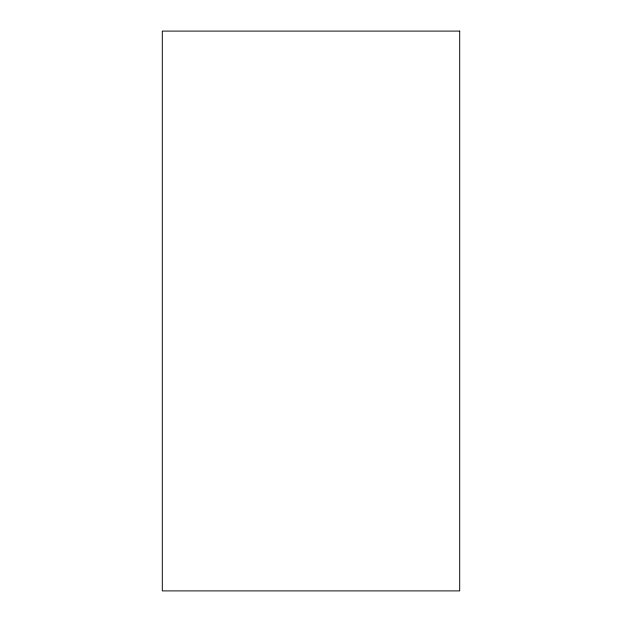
<?xml version="1.0" encoding="UTF-8"?>
<svg xmlns="http://www.w3.org/2000/svg" width="622" height="622" viewBox="0 0 622 622"><rect width="100%" height="100%" fill="white"/><g stroke="black" fill="none" stroke-linecap="round" stroke-linejoin="round"><path stroke-width="0.93" d="M459.697 31.1L162.303 31.1L162.303 590.9L459.697 590.9L459.697 31.1"/></g></svg>
